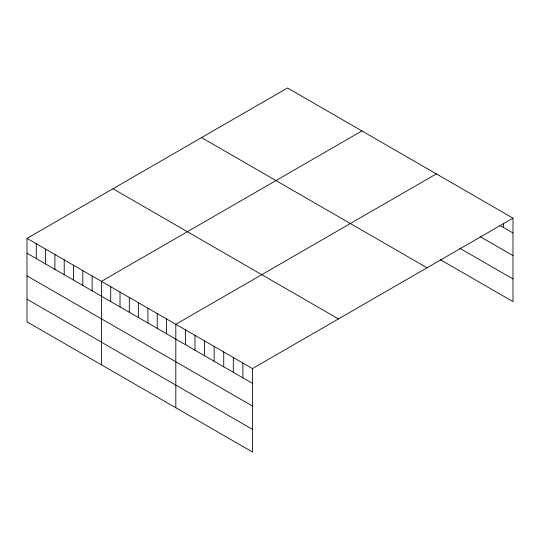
<?xml version="1.0" encoding="UTF-8"?>
<svg xmlns="http://www.w3.org/2000/svg" width="540" height="540" viewBox="0 0 540 540"><rect width="100%" height="100%" fill="white"/><g stroke="black" fill="none" stroke-linecap="round" stroke-linejoin="round"><path stroke-width="0.81" d="M513 218.153L252.484 368.564L252.484 452.027L27 321.847L27 238.383L287.516 87.973L513 218.153L513 301.617L440.444 259.726M361.928 130.936L101.412 281.34L101.412 364.804M436.334 173.894L175.817 324.304L175.817 407.768M499.993 225.47L513 232.976M480.141 236.662L513 255.629M459.608 248.144L513 278.964M201.548 137.612L427.032 267.793M112.968 188.75L338.452 318.931M27 238.383L252.484 368.564M27 253.206L252.484 383.387M27 275.859L252.484 406.039M27 299.194L252.484 429.374M503.415 223.331L503.415 227.441M242.899 363.029L242.899 377.851M233.314 357.5L233.314 372.323M223.736 351.965L223.736 366.788M214.15 346.43L214.15 361.253M204.566 340.902L204.566 355.725M194.987 335.367L194.987 350.19M185.402 329.832L185.402 344.655M166.516 318.931L166.516 333.754M157.214 313.565L157.214 328.388M147.913 308.192L147.913 323.015M138.611 302.825L138.611 317.642M129.31 297.452L129.31 312.275M120.008 292.079L120.008 306.902M110.714 286.713L110.714 301.536M92.111 275.974L92.111 290.797M82.809 270.601L82.809 285.424M73.508 265.235L73.508 280.058M64.206 259.862L64.206 274.685M54.905 254.495L54.905 269.312M45.603 249.122L45.603 263.945M36.302 243.756L36.302 258.572"/></g></svg>
